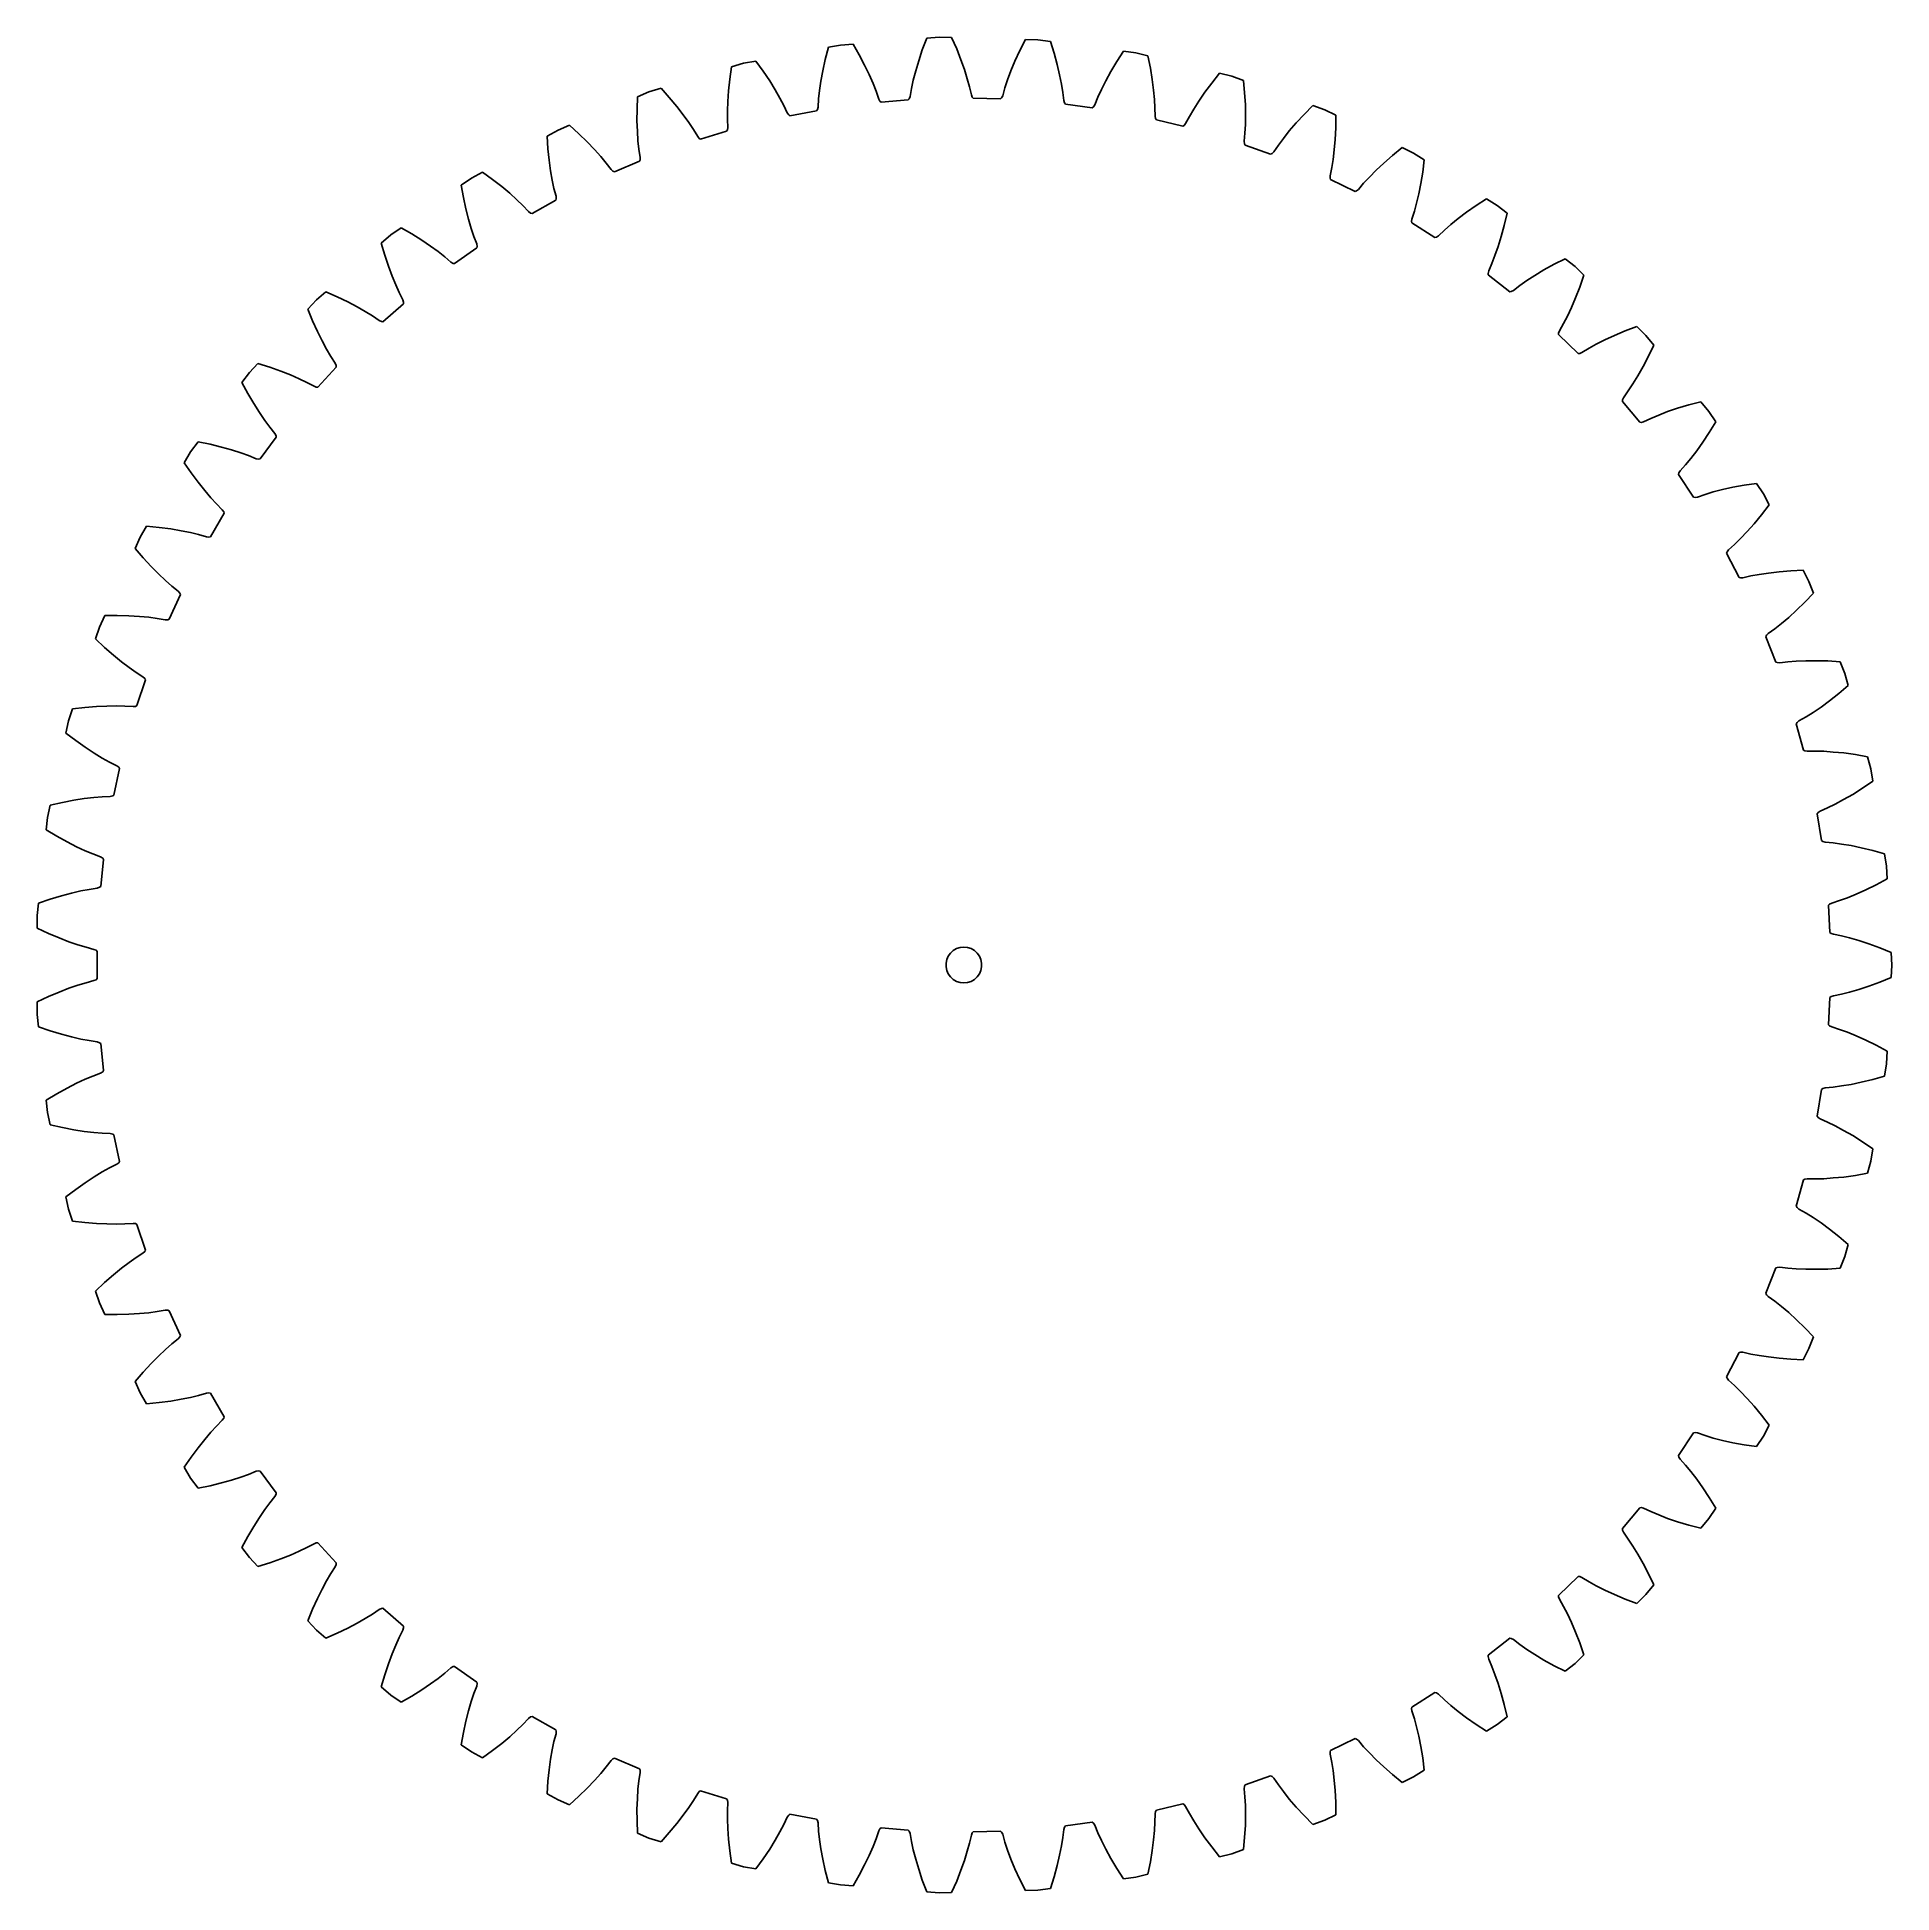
# Model space of a CAD drawing. Header units: metres. Extents: x -78 to 78, y -78 to 78.
import ezdxf

# ---------------------------------------------------------------- set-up
doc = ezdxf.new("R2010")
doc.units = ezdxf.units.M

msp = doc.modelspace()

# ---------------------------------------------------------------- linework, layer by layer
for p, q in [((-2.07, 77.64), (-3.11, 77.56)), ((-1.02, 77.61), (-2.07, 77.64)), ((-11.34, 76.79), (-11.6, 75.78)), ((-10.31, 76.98), (-11.34, 76.79)), ((-9.26, 77.06), (-10.31, 76.98)), ((-8.75, 76.16), (-9.26, 77.06)), ((-8.3, 75.3), (-8.75, 76.16)), ((-3.48, 76.58), (-3.78, 75.66)), ((-3.11, 77.56), (-3.48, 76.58)), ((-0.6, 76.66), (-1.02, 77.61)), ((-0.25, 75.75), (-0.6, 76.66)), ((4.68, 76.52), (4.28, 75.63)), ((5.15, 77.45), (4.68, 76.52)), ((6.2, 77.42), (5.15, 77.45)), ((7.24, 77.28), (6.2, 77.42)), ((7.55, 76.29), (7.24, 77.28)), ((7.81, 75.35), (7.55, 76.29)), ((13.35, 76.46), (12.79, 75.59)), ((14.39, 76.32), (13.35, 76.46)), ((15.41, 76.07), (14.39, 76.32)), ((-19.44, 75.15), (-19.59, 74.12)), ((-18.43, 75.45), (-19.44, 75.15)), ((-17.4, 75.64), (-18.43, 75.45)), ((-16.79, 74.8), (-17.4, 75.64)), ((-16.25, 73.99), (-16.79, 74.8)), ((-11.81, 74.83), (-11.96, 73.95)), ((-11.6, 75.78), (-11.81, 74.83)), ((-7.92, 74.5), (-8.3, 75.3)), ((-4.03, 74.81), (-4.23, 74.04)), ((-3.78, 75.66), (-4.03, 74.81)), ((0.05, 74.92), (-0.25, 75.75)), ((0.28, 74.16), (0.05, 74.92)), ((3.94, 74.81), (3.66, 74.07)), ((4.28, 75.63), (3.94, 74.81)), ((8.01, 74.49), (7.81, 75.35)), ((12.29, 74.75), (11.87, 73.97)), ((12.79, 75.59), (12.29, 74.75)), ((15.61, 75.05), (15.41, 76.07)), ((15.77, 74.09), (15.61, 75.05)), ((21.4, 74.61), (20.75, 73.8)), ((22.42, 74.36), (21.4, 74.61)), ((-26.35, 73.06), (-27.32, 72.65)), ((-25.34, 73.37), (-26.35, 73.06)), ((-24.65, 72.59), (-25.34, 73.37)), ((-19.69, 73.15), (-19.76, 72.26)), ((-19.59, 74.12), (-19.69, 73.15)), ((-15.79, 73.23), (-16.25, 73.99)), ((-15.4, 72.54), (-15.79, 73.23)), ((-12.08, 73.17), (-12.15, 72.47)), ((-11.96, 73.95), (-12.08, 73.17)), ((-7.6, 73.77), (-7.92, 74.5)), ((-7.34, 73.11), (-7.6, 73.77)), ((-7.12, 72.46), (-7.34, 73.11)), ((-4.38, 73.35), (-4.5, 72.67)), ((-4.23, 74.04), (-4.38, 73.35)), ((0.47, 73.48), (0.28, 74.16)), ((0.63, 72.81), (0.47, 73.48)), ((3.44, 73.4), (3.25, 72.74)), ((3.66, 74.07), (3.44, 73.4)), ((8.16, 73.71), (8.01, 74.49)), ((8.28, 73.01), (8.16, 73.71)), ((8.36, 72.33), (8.28, 73.01)), ((11.52, 73.26), (11.22, 72.62)), ((11.87, 73.97), (11.52, 73.26)), ((15.88, 73.21), (15.77, 74.09)), ((15.95, 72.42), (15.88, 73.21)), ((20.17, 73.02), (19.67, 72.29)), ((20.75, 73.8), (20.17, 73.02)), ((23.41, 74), (22.42, 74.36)), ((23.5, 72.97), (23.41, 74)), ((-27.35, 71.61), (-27.36, 70.64)), ((-27.32, 72.65), (-27.35, 71.61)), ((-24.03, 71.84), (-24.65, 72.59)), ((-23.49, 71.14), (-24.03, 71.84)), ((-19.78, 71.47), (-19.79, 70.76)), ((-19.76, 72.26), (-19.78, 71.47)), ((-15.07, 71.92), (-15.4, 72.54)), ((-14.78, 71.3), (-15.07, 71.92)), ((-12.32, 71.48), (-14.56, 71.06)), ((-12.25, 71.58), (-12.32, 71.48)), ((-12.2, 71.78), (-12.25, 71.58)), ((-12.15, 72.47), (-12.2, 71.78)), ((-7.02, 72.28), (-7.12, 72.46)), ((-6.92, 72.2), (-7.02, 72.28)), ((-4.65, 72.38), (-6.92, 72.2)), ((-4.57, 72.48), (-4.65, 72.38)), ((-4.5, 72.67), (-4.57, 72.48)), ((0.7, 72.62), (0.63, 72.81)), ((0.79, 72.53), (0.7, 72.62)), ((3.07, 72.47), (0.79, 72.53)), ((3.16, 72.56), (3.07, 72.47)), ((3.25, 72.74), (3.16, 72.56)), ((8.42, 72.13), (8.36, 72.33)), ((8.5, 72.03), (8.42, 72.13)), ((10.75, 71.73), (8.5, 72.03)), ((10.86, 71.81), (10.75, 71.73)), ((10.96, 71.98), (10.86, 71.81)), ((11.22, 72.62), (10.96, 71.98)), ((15.99, 71.72), (15.95, 72.42)), ((16, 71.03), (15.99, 71.72)), ((19.24, 71.62), (18.88, 71.01)), ((19.67, 72.29), (19.24, 71.62)), ((23.56, 71.99), (23.5, 72.97)), ((23.57, 71.11), (23.56, 71.99)), ((29.21, 71.91), (28.48, 71.17)), ((30.2, 71.56), (29.21, 71.91)), ((31.14, 71.1), (30.2, 71.56)), ((-33, 70.26), (-33.96, 69.85)), ((-32.22, 69.56), (-33, 70.26)), ((-27.36, 70.64), (-27.32, 69.76)), ((-23.02, 70.49), (-23.49, 71.14)), ((-22.63, 69.91), (-23.02, 70.49)), ((-22.27, 69.32), (-22.63, 69.91)), ((-19.79, 69.88), (-19.85, 69.77)), ((-19.79, 70.76), (-19.76, 70.08)), ((-19.76, 70.08), (-19.79, 69.88)), ((-14.66, 71.13), (-14.78, 71.3)), ((-14.56, 71.06), (-14.66, 71.13)), ((16.04, 70.83), (16, 71.03)), ((16.11, 70.72), (16.04, 70.83)), ((18.32, 70.18), (16.11, 70.72)), ((18.43, 70.25), (18.32, 70.18)), ((18.55, 70.41), (18.43, 70.25)), ((18.88, 71.01), (18.55, 70.41)), ((23.52, 69.61), (23.56, 70.32)), ((23.56, 70.32), (23.57, 71.11)), ((27.82, 70.46), (27.24, 69.79)), ((28.48, 71.17), (27.82, 70.46)), ((31.08, 69.08), (31.13, 70.06)), ((31.13, 70.06), (31.14, 71.1)), ((-33.96, 69.85), (-34.88, 69.34)), ((-34.88, 69.34), (-34.81, 68.3)), ((-31.53, 68.88), (-32.22, 69.56)), ((-30.91, 68.24), (-31.53, 68.88)), ((-27.32, 69.76), (-27.27, 68.96)), ((-27.27, 68.96), (-27.2, 68.26)), ((-22.14, 69.17), (-22.27, 69.32)), ((-22.03, 69.11), (-22.14, 69.17)), ((-19.85, 69.77), (-22.03, 69.11)), ((23.46, 68.93), (23.52, 69.61)), ((23.48, 68.72), (23.46, 68.93)), ((23.53, 68.61), (23.48, 68.72)), ((25.67, 67.84), (23.53, 68.61)), ((26.32, 68.6), (25.93, 68.04)), ((26.74, 69.17), (26.32, 68.6)), ((27.24, 69.79), (26.74, 69.17)), ((31, 68.2), (31.08, 69.08)), ((36.69, 68.4), (35.88, 67.74)), ((37.63, 67.94), (36.69, 68.4)), ((-34.81, 68.3), (-34.71, 67.33)), ((-34.71, 67.33), (-34.58, 66.46)), ((-30.38, 67.65), (-30.91, 68.24)), ((-29.93, 67.1), (-30.38, 67.65)), ((-29.51, 66.56), (-29.93, 67.1)), ((-27.15, 67.26), (-29.25, 66.38)), ((-27.2, 68.26), (-27.1, 67.58)), ((-27.1, 67.38), (-27.15, 67.26)), ((-27.1, 67.58), (-27.1, 67.38)), ((25.79, 67.89), (25.67, 67.84)), ((25.93, 68.04), (25.79, 67.89)), ((30.79, 66.72), (30.9, 67.41)), ((30.9, 67.41), (31, 68.2)), ((35.15, 67.1), (34.5, 66.5)), ((35.88, 67.74), (35.15, 67.1)), ((38.52, 67.38), (37.63, 67.94)), ((38.4, 66.35), (38.52, 67.38)), ((-41.2, 65.84), (-42.06, 65.24)), ((-42.06, 65.24), (-41.87, 64.21)), ((-40.28, 66.35), (-41.2, 65.84)), ((-39.44, 65.74), (-40.28, 66.35)), ((-38.67, 65.14), (-39.44, 65.74)), ((-34.58, 66.46), (-34.45, 65.67)), ((-34.45, 65.67), (-34.3, 64.98)), ((-29.37, 66.42), (-29.51, 66.56)), ((-29.25, 66.38), (-29.37, 66.42)), ((30.65, 65.84), (30.66, 66.04)), ((30.69, 65.72), (30.65, 65.84)), ((30.66, 66.04), (30.79, 66.72)), ((32.74, 64.72), (30.69, 65.72)), ((33.46, 65.42), (33.02, 64.9)), ((33.94, 65.93), (33.46, 65.42)), ((34.5, 66.5), (33.94, 65.93)), ((38.07, 64.52), (38.24, 65.39)), ((38.24, 65.39), (38.4, 66.35)), ((-41.87, 64.21), (-41.67, 63.26)), ((-37.99, 64.57), (-38.67, 65.14)), ((-37.4, 64.03), (-37.99, 64.57)), ((-36.9, 63.54), (-37.4, 64.03)), ((-34.15, 63.99), (-36.14, 62.89)), ((-34.3, 64.98), (-34.13, 64.32)), ((-34.11, 64.12), (-34.15, 63.99)), ((-34.13, 64.32), (-34.11, 64.12)), ((32.86, 64.77), (32.74, 64.72)), ((33.02, 64.9), (32.86, 64.77)), ((37.71, 63.07), (37.89, 63.75)), ((37.89, 63.75), (38.07, 64.52)), ((43.75, 64.11), (42.88, 63.55)), ((44.64, 63.56), (43.75, 64.11)), ((-41.67, 63.26), (-41.45, 62.4)), ((-41.45, 62.4), (-41.23, 61.64)), ((-36.42, 63.05), (-36.9, 63.54)), ((-36.26, 62.92), (-36.42, 63.05)), ((-36.14, 62.89), (-36.26, 62.92)), ((37.47, 62.21), (37.5, 62.41)), ((37.5, 62.09), (37.47, 62.21)), ((37.5, 62.41), (37.71, 63.07)), ((41.37, 62.45), (40.76, 61.95)), ((42.08, 62.99), (41.37, 62.45)), ((42.88, 63.55), (42.08, 62.99)), ((45.47, 62.91), (44.64, 63.56)), ((45.23, 61.89), (45.47, 62.91)), ((-47.96, 61.09), (-48.75, 60.4)), ((-47.1, 61.69), (-47.96, 61.09)), ((-46.2, 61.17), (-47.1, 61.69)), ((-45.37, 60.66), (-46.2, 61.17)), ((-44.64, 60.16), (-45.37, 60.66)), ((-41.23, 61.64), (-41.01, 60.97)), ((-41.01, 60.97), (-40.77, 60.33)), ((39.43, 60.88), (37.5, 62.09)), ((39.56, 60.91), (39.43, 60.88)), ((39.73, 61.02), (39.56, 60.91)), ((40.23, 61.49), (39.73, 61.02)), ((40.76, 61.95), (40.23, 61.49)), ((44.71, 60.11), (44.98, 60.95)), ((44.98, 60.95), (45.23, 61.89)), ((-48.75, 60.4), (-48.46, 59.4)), ((-48.46, 59.4), (-48.16, 58.47)), ((-44, 59.7), (-44.64, 60.16)), ((-43.44, 59.26), (-44, 59.7)), ((-42.92, 58.82), (-43.44, 59.26)), ((-40.75, 60), (-42.62, 58.69)), ((-40.77, 60.33), (-40.73, 60.13)), ((-40.73, 60.13), (-40.75, 60)), ((44.2, 58.7), (44.45, 59.36)), ((44.45, 59.36), (44.71, 60.11)), ((50.32, 59.1), (49.39, 58.63)), ((51.15, 58.45), (50.32, 59.1)), ((-48.16, 58.47), (-47.85, 57.64)), ((-47.85, 57.64), (-47.55, 56.91)), ((-42.74, 58.71), (-42.92, 58.82)), ((-42.62, 58.69), (-42.74, 58.71)), ((43.87, 57.87), (43.93, 58.07)), ((43.89, 57.75), (43.87, 57.87)), ((45.68, 56.34), (43.89, 57.75)), ((43.93, 58.07), (44.2, 58.7)), ((47.78, 57.7), (47.11, 57.27)), ((48.54, 58.16), (47.78, 57.7)), ((49.39, 58.63), (48.54, 58.16)), ((51.9, 57.72), (51.15, 58.45)), ((51.55, 56.73), (51.9, 57.72)), ((-53.39, 56.34), (-54.18, 55.65)), ((-52.44, 55.92), (-53.39, 56.34)), ((-51.56, 55.49), (-52.44, 55.92)), ((-47.55, 56.91), (-47.26, 56.27)), ((-47.26, 56.27), (-46.95, 55.65)), ((45.81, 56.36), (45.68, 56.34)), ((45.99, 56.45), (45.81, 56.36)), ((46.53, 56.87), (45.99, 56.45)), ((47.11, 57.27), (46.53, 56.87)), ((51.2, 55.83), (51.55, 56.73)), ((-54.18, 55.65), (-54.9, 54.87)), ((-54.9, 54.87), (-54.5, 53.91)), ((-50.78, 55.08), (-51.56, 55.49)), ((-50.09, 54.68), (-50.78, 55.08)), ((-49.49, 54.31), (-50.09, 54.68)), ((-46.9, 55.33), (-48.62, 53.83)), ((-46.95, 55.65), (-46.89, 55.46)), ((-46.89, 55.46), (-46.9, 55.33)), ((50.51, 54.3), (50.85, 55.01)), ((50.85, 55.01), (51.2, 55.83)), ((-54.5, 53.91), (-54.1, 53.02)), ((-54.1, 53.02), (-53.71, 52.23)), ((-48.93, 53.92), (-49.49, 54.31)), ((-48.74, 53.84), (-48.93, 53.92)), ((-48.62, 53.83), (-48.74, 53.84)), ((49.78, 52.88), (49.85, 53.07)), ((49.78, 52.76), (49.78, 52.88)), ((49.85, 53.07), (50.19, 53.67)), ((50.19, 53.67), (50.51, 54.3)), ((55.34, 53.05), (54.44, 52.67)), ((56.32, 53.42), (55.34, 53.05)), ((57.07, 52.68), (56.32, 53.42)), ((-53.71, 52.23), (-53.33, 51.53)), ((-53.33, 51.53), (-52.97, 50.92)), ((51.41, 51.17), (49.78, 52.76)), ((51.73, 51.24), (51.54, 51.17)), ((52.32, 51.6), (51.73, 51.24)), ((52.93, 51.94), (52.32, 51.6)), ((53.64, 52.3), (52.93, 51.94)), ((54.44, 52.67), (53.64, 52.3)), ((57.74, 51.87), (57.07, 52.68)), ((57.29, 50.93), (57.74, 51.87)), ((-59.08, 50.34), (-59.79, 49.57)), ((-58.09, 50.03), (-59.08, 50.34)), ((-57.17, 49.7), (-58.09, 50.03)), ((-56.35, 49.37), (-57.17, 49.7)), ((-52.52, 50.03), (-54.06, 48.36)), ((-52.97, 50.92), (-52.6, 50.35)), ((-52.6, 50.35), (-52.52, 50.16)), ((-52.52, 50.16), (-52.52, 50.03)), ((51.54, 51.17), (51.41, 51.17)), ((56.41, 49.3), (56.84, 50.07)), ((56.84, 50.07), (57.29, 50.93)), ((-59.79, 49.57), (-60.42, 48.73)), ((-60.42, 48.73), (-59.92, 47.81)), ((-55.62, 49.05), (-56.35, 49.37)), ((-54.99, 48.74), (-55.62, 49.05)), ((-54.38, 48.42), (-54.99, 48.74)), ((-54.19, 48.35), (-54.38, 48.42)), ((-54.06, 48.36), (-54.19, 48.35)), ((55.61, 48.03), (56, 48.62)), ((56, 48.62), (56.41, 49.3)), ((-59.92, 47.81), (-59.43, 46.97)), ((-59.43, 46.97), (-58.95, 46.23)), ((55.11, 47.16), (55.12, 47.29)), ((56.56, 45.41), (55.11, 47.16)), ((55.12, 47.29), (55.21, 47.47)), ((55.21, 47.47), (55.61, 48.03)), ((60.67, 46.86), (59.73, 46.58)), ((61.67, 47.13), (60.67, 46.86)), ((62.34, 46.32), (61.67, 47.13)), ((-58.95, 46.23), (-58.5, 45.57)), ((-58.5, 45.57), (-58.08, 45)), ((56.69, 45.4), (56.56, 45.41)), ((56.88, 45.46), (56.69, 45.4)), ((57.5, 45.74), (56.88, 45.46)), ((58.15, 46.02), (57.5, 45.74)), ((58.9, 46.3), (58.15, 46.02)), ((59.73, 46.58), (58.9, 46.3)), ((62.93, 45.44), (62.34, 46.32)), ((62.38, 44.56), (62.93, 45.44)), ((-64.09, 43.78), (-64.72, 42.93)), ((-63.08, 43.57), (-64.09, 43.78)), ((-62.13, 43.34), (-63.08, 43.57)), ((-57.54, 44.17), (-58.9, 42.34)), ((-58.08, 45), (-57.66, 44.47)), ((-57.66, 44.47), (-57.56, 44.29)), ((-57.56, 44.29), (-57.54, 44.17)), ((61.33, 43.02), (61.84, 43.74)), ((61.84, 43.74), (62.38, 44.56)), ((-64.72, 42.93), (-65.25, 42.03)), ((-65.25, 42.03), (-64.67, 41.17)), ((-61.28, 43.1), (-62.13, 43.34)), ((-60.52, 42.86), (-61.28, 43.1)), ((-59.86, 42.62), (-60.52, 42.86)), ((-59.22, 42.36), (-59.86, 42.62)), ((-59.02, 42.32), (-59.22, 42.36)), ((-58.9, 42.34), (-59.02, 42.32)), ((60.4, 41.85), (60.85, 42.39)), ((60.85, 42.39), (61.33, 43.02)), ((-64.67, 41.17), (-64.09, 40.39)), ((-64.09, 40.39), (-63.53, 39.7)), ((59.81, 41.04), (59.83, 41.17)), ((61.07, 39.14), (59.81, 41.04)), ((59.83, 41.17), (59.94, 41.34)), ((59.94, 41.34), (60.4, 41.85)), ((-63.53, 39.7), (-63.02, 39.09)), ((-63.02, 39.09), (-62.54, 38.58)), ((61.19, 39.12), (61.07, 39.14)), ((61.39, 39.15), (61.19, 39.12)), ((62.04, 39.37), (61.39, 39.15)), ((62.72, 39.58), (62.04, 39.37)), ((63.48, 39.78), (62.72, 39.58)), ((64.35, 39.97), (63.48, 39.78)), ((65.3, 40.15), (64.35, 39.97)), ((66.33, 40.3), (65.3, 40.15)), ((66.91, 39.43), (66.33, 40.3)), ((67.4, 38.5), (66.91, 39.43)), ((-61.91, 37.8), (-63.06, 35.84)), ((-62.54, 38.58), (-62.06, 38.09)), ((-62.06, 38.09), (-61.94, 37.92)), ((-61.94, 37.92), (-61.91, 37.8)), ((66.14, 36.92), (66.76, 37.67)), ((66.76, 37.67), (67.4, 38.5)), ((-68.92, 35.81), (-69.35, 34.86)), ((-68.39, 36.72), (-68.92, 35.81)), ((-67.35, 36.62), (-68.39, 36.72)), ((-66.38, 36.49), (-67.35, 36.62)), ((-65.51, 36.34), (-66.38, 36.49)), ((-64.73, 36.18), (-65.51, 36.34)), ((-64.05, 36.01), (-64.73, 36.18)), ((-63.39, 35.83), (-64.05, 36.01)), ((-63.18, 35.8), (-63.39, 35.83)), ((-63.06, 35.84), (-63.18, 35.8)), ((65.01, 35.68), (65.56, 36.26)), ((65.56, 36.26), (66.14, 36.92)), ((-69.35, 34.86), (-68.68, 34.07)), ((63.83, 34.45), (63.87, 34.57)), ((64.88, 32.43), (63.83, 34.45)), ((63.87, 34.57), (64, 34.73)), ((64, 34.73), (64.5, 35.19)), ((64.5, 35.19), (65.01, 35.68)), ((-68.68, 34.07), (-68.02, 33.35)), ((-68.02, 33.35), (-67.39, 32.72)), ((-67.39, 32.72), (-66.81, 32.17)), ((66.57, 32.68), (65.87, 32.55)), ((67.35, 32.8), (66.57, 32.68)), ((68.23, 32.9), (67.35, 32.8)), ((69.2, 32.98), (68.23, 32.9)), ((70.24, 33.03), (69.2, 32.98)), ((70.73, 32.09), (70.24, 33.03)), ((-66.81, 32.17), (-66.28, 31.71)), ((-66.28, 31.71), (-65.75, 31.28)), ((-65.75, 31.28), (-65.62, 31.12)), ((-65.62, 31.12), (-65.57, 31)), ((65, 32.39), (64.88, 32.43)), ((65.2, 32.4), (65, 32.39)), ((65.87, 32.55), (65.2, 32.4)), ((70.39, 30.36), (71.11, 31.11)), ((71.11, 31.11), (70.73, 32.09)), ((-65.57, 31), (-66.51, 28.93)), ((69.04, 29.09), (69.69, 29.68)), ((69.69, 29.68), (70.39, 30.36)), ((-72.33, 28.28), (-72.66, 27.29)), ((-71.9, 29.24), (-72.33, 28.28)), ((-70.86, 29.25), (-71.9, 29.24)), ((-69.89, 29.23), (-70.86, 29.25)), ((-69, 29.17), (-69.89, 29.23)), ((-68.21, 29.1), (-69, 29.17)), ((-67.51, 29), (-68.21, 29.1)), ((-66.84, 28.89), (-67.51, 29)), ((-66.63, 28.89), (-66.84, 28.89)), ((-66.51, 28.93), (-66.63, 28.89)), ((67.32, 27.73), (67.88, 28.14)), ((67.88, 28.14), (68.43, 28.57)), ((68.43, 28.57), (69.04, 29.09)), ((-72.66, 27.29), (-71.91, 26.57)), ((-71.91, 26.57), (-71.17, 25.93)), ((67.13, 27.47), (67.18, 27.59)), ((67.96, 25.35), (67.13, 27.47)), ((67.18, 27.59), (67.32, 27.73)), ((-71.17, 25.93), (-70.49, 25.37)), ((-70.49, 25.37), (-69.86, 24.89)), ((-69.86, 24.89), (-69.28, 24.48)), ((68.08, 25.3), (67.96, 25.35)), ((68.28, 25.29), (68.08, 25.3)), ((68.96, 25.37), (68.28, 25.29)), ((69.66, 25.42), (68.96, 25.37)), ((70.46, 25.46), (69.66, 25.42)), ((71.34, 25.46), (70.46, 25.46)), ((72.32, 25.44), (71.34, 25.46)), ((73.35, 25.37), (72.32, 25.44)), ((73.74, 24.39), (73.35, 25.37)), ((-69.28, 24.48), (-68.71, 24.11)), ((-68.5, 23.86), (-69.21, 21.7)), ((-68.71, 24.11), (-68.55, 23.97)), ((-68.55, 23.97), (-68.5, 23.86)), ((73.22, 22.71), (74.01, 23.38)), ((74.01, 23.38), (73.74, 24.39)), ((71.74, 21.58), (72.45, 22.11)), ((72.45, 22.11), (73.22, 22.71)), ((-74.93, 20.43), (-75.15, 19.41)), ((-74.6, 21.43), (-74.93, 20.43)), ((-73.57, 21.55), (-74.6, 21.43)), ((-72.6, 21.63), (-73.57, 21.55)), ((-71.71, 21.67), (-72.6, 21.63)), ((-70.92, 21.68), (-71.71, 21.67)), ((-70.21, 21.66), (-70.92, 21.68)), ((-69.53, 21.62), (-70.21, 21.66)), ((-69.33, 21.64), (-69.53, 21.62)), ((-69.21, 21.7), (-69.33, 21.64)), ((69.67, 20.18), (69.73, 20.29)), ((69.73, 20.29), (69.89, 20.42)), ((69.89, 20.42), (70.48, 20.76)), ((70.48, 20.76), (71.08, 21.14)), ((71.08, 21.14), (71.74, 21.58)), ((-75.15, 19.41), (-74.32, 18.78)), ((-74.32, 18.78), (-73.53, 18.22)), ((70.27, 17.98), (69.67, 20.18)), ((-73.53, 18.22), (-72.79, 17.73)), ((-72.79, 17.73), (-72.11, 17.32)), ((-72.11, 17.32), (-71.49, 16.98)), ((70.38, 17.92), (70.27, 17.98)), ((70.58, 17.89), (70.38, 17.92)), ((71.27, 17.89), (70.58, 17.89)), ((71.97, 17.88), (71.27, 17.89)), ((72.76, 17.82), (71.97, 17.88)), ((73.64, 17.74), (72.76, 17.82)), ((74.61, 17.61), (73.64, 17.74)), ((75.64, 17.43), (74.61, 17.61)), ((75.91, 16.42), (75.64, 17.43)), ((-71.49, 16.98), (-70.88, 16.67)), ((-70.65, 16.44), (-71.13, 14.22)), ((-70.88, 16.67), (-70.71, 16.55)), ((-70.71, 16.55), (-70.65, 16.44)), ((76.08, 15.38), (75.91, 16.42)), ((-72.82, 14.02), (-73.61, 13.93)), ((-72.12, 14.08), (-72.82, 14.02)), ((-71.43, 14.11), (-72.12, 14.08)), ((-71.23, 14.15), (-71.43, 14.11)), ((-71.13, 14.22), (-71.23, 14.15)), ((73.63, 13.84), (74.39, 14.28)), ((74.39, 14.28), (75.22, 14.8)), ((75.22, 14.8), (76.08, 15.38)), ((-76.46, 13.38), (-76.68, 12.35)), ((-75.44, 13.61), (-76.46, 13.38)), ((-74.48, 13.79), (-75.44, 13.61)), ((-73.61, 13.93), (-74.48, 13.79)), ((71.42, 12.66), (71.49, 12.76)), ((71.78, 10.41), (71.42, 12.66)), ((71.49, 12.76), (71.67, 12.87)), ((71.67, 12.87), (72.29, 13.15)), ((72.29, 13.15), (72.93, 13.46)), ((72.93, 13.46), (73.63, 13.84)), ((-76.68, 12.35), (-76.79, 11.31)), ((-76.79, 11.31), (-75.9, 10.77)), ((-75.9, 10.77), (-75.05, 10.3)), ((-75.05, 10.3), (-74.26, 9.9)), ((-74.26, 9.9), (-73.54, 9.56)), ((-73.54, 9.56), (-72.89, 9.29)), ((71.88, 10.34), (71.78, 10.41)), ((72.08, 10.29), (71.88, 10.34)), ((72.76, 10.22), (72.08, 10.29)), ((73.46, 10.12), (72.76, 10.22)), ((74.25, 9.99), (73.46, 10.12)), ((75.11, 9.81), (74.25, 9.99)), ((76.06, 9.58), (75.11, 9.81)), ((77.06, 9.29), (76.06, 9.58)), ((-72.89, 9.29), (-72.25, 9.04)), ((-72.25, 9.04), (-72.07, 8.94)), ((-71.99, 8.84), (-72.23, 6.58)), ((-72.07, 8.94), (-71.99, 8.84)), ((77.23, 8.26), (77.06, 9.29)), ((77.28, 7.21), (77.23, 8.26)), ((-73.21, 6.33), (-73.9, 6.2)), ((-72.53, 6.43), (-73.21, 6.33)), ((-72.33, 6.5), (-72.53, 6.43)), ((-72.23, 6.58), (-72.33, 6.5)), ((74.68, 5.93), (75.49, 6.29)), ((75.49, 6.29), (76.36, 6.72)), ((76.36, 6.72), (77.28, 7.21)), ((-77.45, 5.18), (-77.56, 4.13)), ((-76.46, 5.52), (-77.45, 5.18)), ((-75.53, 5.8), (-76.46, 5.52)), ((-74.67, 6.02), (-75.53, 5.8)), ((-73.9, 6.2), (-74.67, 6.02)), ((72.36, 5), (72.45, 5.09)), ((72.48, 2.72), (72.36, 5)), ((72.45, 5.09), (72.63, 5.18)), ((72.63, 5.18), (73.28, 5.39)), ((73.28, 5.39), (73.94, 5.63)), ((73.94, 5.63), (74.68, 5.93)), ((-77.56, 4.13), (-77.56, 3.08)), ((-77.56, 3.08), (-76.61, 2.64)), ((-76.61, 2.64), (-75.72, 2.26)), ((-75.72, 2.26), (-74.89, 1.95)), ((-74.89, 1.95), (-74.14, 1.69)), ((-74.14, 1.69), (-73.46, 1.49)), ((72.58, 2.64), (72.48, 2.72)), ((72.77, 2.57), (72.58, 2.64)), ((73.44, 2.43), (72.77, 2.57)), ((74.12, 2.26), (73.44, 2.43)), ((74.89, 2.04), (74.12, 2.26)), ((75.73, 1.77), (74.89, 2.04)), ((76.65, 1.44), (75.73, 1.77)), ((-73.46, 1.49), (-72.8, 1.31)), ((-72.8, 1.31), (-72.61, 1.23)), ((-72.61, 1.23), (-72.52, 1.14)), ((-72.52, 1.14), (-72.52, -1.14)), ((-1.49, 0.16), (-1.43, 0.46)), ((-1.49, -0.16), (-1.49, 0.16)), ((-1.43, 0.46), (-1.3, 0.75)), ((-1.3, 0.75), (-1.11, 1)), ((-1.11, 1), (-0.88, 1.21)), ((-0.88, 1.21), (-0.61, 1.37)), ((-0.61, 1.37), (-0.31, 1.47)), ((-0.31, 1.47), (0, 1.5)), ((0, 1.5), (0.31, 1.47)), ((0.31, 1.47), (0.61, 1.37)), ((0.61, 1.37), (0.88, 1.21)), ((0.88, 1.21), (1.11, 1)), ((1.11, 1), (1.3, 0.75)), ((1.3, 0.75), (1.43, 0.46)), ((1.43, 0.46), (1.49, 0.16)), ((1.49, 0.16), (1.49, -0.16)), ((77.61, 1.05), (76.65, 1.44)), ((77.67, 0), (77.61, 1.05)), ((77.61, -1.05), (77.67, 0)), ((-73.46, -1.49), (-74.14, -1.69)), ((-72.8, -1.31), (-73.46, -1.49)), ((-72.61, -1.23), (-72.8, -1.31)), ((-72.52, -1.14), (-72.61, -1.23)), ((-1.43, -0.46), (-1.49, -0.16)), ((-1.3, -0.75), (-1.43, -0.46)), ((-1.11, -1), (-1.3, -0.75)), ((-0.88, -1.21), (-1.11, -1)), ((-0.61, -1.37), (-0.88, -1.21)), ((-0.31, -1.47), (-0.61, -1.37)), ((0, -1.5), (-0.31, -1.47)), ((0.31, -1.47), (0, -1.5)), ((0.61, -1.37), (0.31, -1.47)), ((0.88, -1.21), (0.61, -1.37)), ((1.11, -1), (0.88, -1.21)), ((1.3, -0.75), (1.11, -1)), ((1.43, -0.46), (1.3, -0.75)), ((1.49, -0.16), (1.43, -0.46)), ((75.73, -1.77), (76.65, -1.44)), ((76.65, -1.44), (77.61, -1.05)), ((-76.61, -2.64), (-77.56, -3.08)), ((-77.56, -3.08), (-77.56, -4.13)), ((-75.72, -2.26), (-76.61, -2.64)), ((-74.89, -1.95), (-75.72, -2.26)), ((-74.14, -1.69), (-74.89, -1.95)), ((72.36, -5), (72.48, -2.72)), ((72.48, -2.72), (72.58, -2.64)), ((72.58, -2.64), (72.77, -2.57)), ((72.77, -2.57), (73.44, -2.43)), ((73.44, -2.43), (74.12, -2.26)), ((74.12, -2.26), (74.89, -2.04)), ((74.89, -2.04), (75.73, -1.77)), ((-77.56, -4.13), (-77.45, -5.18)), ((-77.45, -5.18), (-76.46, -5.52)), ((-76.46, -5.52), (-75.53, -5.8)), ((-75.53, -5.8), (-74.67, -6.02)), ((-74.67, -6.02), (-73.9, -6.2)), ((-73.9, -6.2), (-73.21, -6.33)), ((72.45, -5.09), (72.36, -5)), ((72.63, -5.18), (72.45, -5.09)), ((73.28, -5.39), (72.63, -5.18)), ((73.94, -5.63), (73.28, -5.39)), ((74.68, -5.93), (73.94, -5.63)), ((75.49, -6.29), (74.68, -5.93)), ((-73.21, -6.33), (-72.53, -6.43)), ((-72.53, -6.43), (-72.33, -6.5)), ((-72.33, -6.5), (-72.23, -6.58)), ((-72.23, -6.58), (-71.99, -8.84)), ((76.36, -6.72), (75.49, -6.29)), ((77.28, -7.21), (76.36, -6.72)), ((77.23, -8.26), (77.28, -7.21)), ((-72.89, -9.29), (-73.54, -9.56)), ((-72.25, -9.04), (-72.89, -9.29)), ((-72.07, -8.94), (-72.25, -9.04)), ((-71.99, -8.84), (-72.07, -8.94)), ((76.06, -9.58), (77.06, -9.29)), ((77.06, -9.29), (77.23, -8.26)), ((-75.9, -10.77), (-76.79, -11.31)), ((-75.05, -10.3), (-75.9, -10.77)), ((-74.26, -9.9), (-75.05, -10.3)), ((-73.54, -9.56), (-74.26, -9.9)), ((71.42, -12.66), (71.78, -10.41)), ((71.78, -10.41), (71.88, -10.34)), ((71.88, -10.34), (72.08, -10.29)), ((72.08, -10.29), (72.76, -10.22)), ((72.76, -10.22), (73.46, -10.12)), ((73.46, -10.12), (74.25, -9.99)), ((74.25, -9.99), (75.11, -9.81)), ((75.11, -9.81), (76.06, -9.58)), ((-76.79, -11.31), (-76.68, -12.35)), ((-76.68, -12.35), (-76.46, -13.38)), ((-76.46, -13.38), (-75.44, -13.61)), ((-75.44, -13.61), (-74.48, -13.79)), ((-74.48, -13.79), (-73.61, -13.93)), ((-73.61, -13.93), (-72.82, -14.02)), ((71.49, -12.76), (71.42, -12.66)), ((71.67, -12.87), (71.49, -12.76)), ((72.29, -13.15), (71.67, -12.87)), ((72.93, -13.46), (72.29, -13.15)), ((73.63, -13.84), (72.93, -13.46)), ((74.39, -14.28), (73.63, -13.84)), ((-72.82, -14.02), (-72.12, -14.08)), ((-72.12, -14.08), (-71.43, -14.11)), ((-71.43, -14.11), (-71.23, -14.15)), ((-71.23, -14.15), (-71.13, -14.22)), ((-71.13, -14.22), (-70.65, -16.44)), ((75.22, -14.8), (74.39, -14.28)), ((76.08, -15.38), (75.22, -14.8)), ((75.91, -16.42), (76.08, -15.38)), ((-71.49, -16.98), (-72.11, -17.32)), ((-70.88, -16.67), (-71.49, -16.98)), ((-70.71, -16.55), (-70.88, -16.67)), ((-70.65, -16.44), (-70.71, -16.55)), ((75.64, -17.43), (75.91, -16.42)), ((-73.53, -18.22), (-74.32, -18.78)), ((-72.79, -17.73), (-73.53, -18.22)), ((-72.11, -17.32), (-72.79, -17.73)), ((69.67, -20.18), (70.27, -17.98)), ((70.27, -17.98), (70.38, -17.92)), ((70.38, -17.92), (70.58, -17.89)), ((70.58, -17.89), (71.27, -17.89)), ((71.27, -17.89), (71.97, -17.88)), ((71.97, -17.88), (72.76, -17.82)), ((72.76, -17.82), (73.64, -17.74)), ((73.64, -17.74), (74.61, -17.61)), ((74.61, -17.61), (75.64, -17.43)), ((-74.32, -18.78), (-75.15, -19.41)), ((-75.15, -19.41), (-74.93, -20.43)), ((69.73, -20.29), (69.67, -20.18)), ((-74.93, -20.43), (-74.6, -21.43)), ((-74.6, -21.43), (-73.57, -21.55)), ((-73.57, -21.55), (-72.6, -21.63)), ((-72.6, -21.63), (-71.71, -21.67)), ((-71.71, -21.67), (-70.92, -21.68)), ((-70.92, -21.68), (-70.21, -21.66)), ((-70.21, -21.66), (-69.53, -21.62)), ((-69.53, -21.62), (-69.33, -21.64)), ((-69.33, -21.64), (-69.21, -21.7)), ((-69.21, -21.7), (-68.5, -23.86)), ((69.89, -20.42), (69.73, -20.29)), ((70.48, -20.76), (69.89, -20.42)), ((71.08, -21.14), (70.48, -20.76)), ((71.74, -21.58), (71.08, -21.14)), ((72.45, -22.11), (71.74, -21.58)), ((73.22, -22.71), (72.45, -22.11)), ((74.01, -23.38), (73.22, -22.71)), ((-69.28, -24.48), (-69.86, -24.89)), ((-68.71, -24.11), (-69.28, -24.48)), ((-68.55, -23.97), (-68.71, -24.11)), ((-68.5, -23.86), (-68.55, -23.97)), ((73.35, -25.37), (73.74, -24.39)), ((73.74, -24.39), (74.01, -23.38)), ((-71.17, -25.93), (-71.91, -26.57)), ((-70.49, -25.37), (-71.17, -25.93)), ((-69.86, -24.89), (-70.49, -25.37)), ((67.13, -27.47), (67.96, -25.35)), ((67.96, -25.35), (68.08, -25.3)), ((68.08, -25.3), (68.28, -25.29)), ((68.28, -25.29), (68.96, -25.37)), ((68.96, -25.37), (69.66, -25.42)), ((69.66, -25.42), (70.46, -25.46)), ((70.46, -25.46), (71.34, -25.46)), ((71.34, -25.46), (72.32, -25.44)), ((72.32, -25.44), (73.35, -25.37)), ((-71.91, -26.57), (-72.66, -27.29)), ((-72.66, -27.29), (-72.33, -28.28)), ((67.18, -27.59), (67.13, -27.47)), ((67.32, -27.73), (67.18, -27.59)), ((67.88, -28.14), (67.32, -27.73)), ((-72.33, -28.28), (-71.9, -29.24)), ((-71.9, -29.24), (-70.86, -29.25)), ((-70.86, -29.25), (-69.89, -29.23)), ((-69.89, -29.23), (-69, -29.17)), ((-69, -29.17), (-68.21, -29.1)), ((-68.21, -29.1), (-67.51, -29)), ((-67.51, -29), (-66.84, -28.89)), ((-66.84, -28.89), (-66.63, -28.89)), ((-66.63, -28.89), (-66.51, -28.93)), ((-66.51, -28.93), (-65.57, -31)), ((68.43, -28.57), (67.88, -28.14)), ((69.04, -29.09), (68.43, -28.57)), ((69.69, -29.68), (69.04, -29.09)), ((-65.57, -31), (-65.62, -31.12)), ((70.39, -30.36), (69.69, -29.68)), ((71.11, -31.11), (70.39, -30.36)), ((-66.81, -32.17), (-67.39, -32.72)), ((-66.28, -31.71), (-66.81, -32.17)), ((-65.75, -31.28), (-66.28, -31.71)), ((-65.62, -31.12), (-65.75, -31.28)), ((63.83, -34.45), (64.88, -32.43)), ((64.88, -32.43), (65, -32.39)), ((65, -32.39), (65.2, -32.4)), ((65.2, -32.4), (65.87, -32.55)), ((65.87, -32.55), (66.57, -32.68)), ((70.24, -33.03), (70.73, -32.09)), ((70.73, -32.09), (71.11, -31.11)), ((-68.68, -34.07), (-69.35, -34.86)), ((-68.02, -33.35), (-68.68, -34.07)), ((-67.39, -32.72), (-68.02, -33.35)), ((66.57, -32.68), (67.35, -32.8)), ((67.35, -32.8), (68.23, -32.9)), ((68.23, -32.9), (69.2, -32.98)), ((69.2, -32.98), (70.24, -33.03)), ((-69.35, -34.86), (-68.92, -35.81)), ((63.87, -34.57), (63.83, -34.45)), ((64, -34.73), (63.87, -34.57)), ((64.5, -35.19), (64, -34.73)), ((65.01, -35.68), (64.5, -35.19)), ((65.56, -36.26), (65.01, -35.68)), ((-68.92, -35.81), (-68.39, -36.72)), ((-68.39, -36.72), (-67.35, -36.62)), ((-67.35, -36.62), (-66.38, -36.49)), ((-66.38, -36.49), (-65.51, -36.34)), ((-65.51, -36.34), (-64.73, -36.18)), ((-64.73, -36.18), (-64.05, -36.01)), ((-64.05, -36.01), (-63.39, -35.83)), ((-63.39, -35.83), (-63.18, -35.8)), ((-63.18, -35.8), (-63.06, -35.84)), ((-63.06, -35.84), (-61.91, -37.8)), ((66.14, -36.92), (65.56, -36.26)), ((66.76, -37.67), (66.14, -36.92)), ((-62.54, -38.58), (-63.02, -39.09)), ((-62.06, -38.09), (-62.54, -38.58)), ((-61.94, -37.92), (-62.06, -38.09)), ((-61.91, -37.8), (-61.94, -37.92)), ((67.4, -38.5), (66.76, -37.67)), ((66.91, -39.43), (67.4, -38.5)), ((-63.53, -39.7), (-64.09, -40.39)), ((-63.02, -39.09), (-63.53, -39.7)), ((59.81, -41.04), (61.07, -39.14)), ((61.07, -39.14), (61.19, -39.12)), ((61.19, -39.12), (61.39, -39.15)), ((61.39, -39.15), (62.04, -39.37)), ((62.04, -39.37), (62.72, -39.58)), ((62.72, -39.58), (63.48, -39.78)), ((63.48, -39.78), (64.35, -39.97)), ((64.35, -39.97), (65.3, -40.15)), ((65.3, -40.15), (66.33, -40.3)), ((66.33, -40.3), (66.91, -39.43)), ((-64.67, -41.17), (-65.25, -42.03)), ((-64.09, -40.39), (-64.67, -41.17)), ((59.83, -41.17), (59.81, -41.04)), ((59.94, -41.34), (59.83, -41.17)), ((60.4, -41.85), (59.94, -41.34)), ((60.85, -42.39), (60.4, -41.85)), ((-65.25, -42.03), (-64.72, -42.93)), ((-64.72, -42.93), (-64.09, -43.78)), ((-63.08, -43.57), (-62.13, -43.34)), ((-62.13, -43.34), (-61.28, -43.1)), ((-61.28, -43.1), (-60.52, -42.86)), ((-60.52, -42.86), (-59.86, -42.62)), ((-59.86, -42.62), (-59.22, -42.36)), ((-59.22, -42.36), (-59.02, -42.32)), ((-59.02, -42.32), (-58.9, -42.34)), ((-58.9, -42.34), (-57.54, -44.17)), ((61.33, -43.02), (60.85, -42.39)), ((61.84, -43.74), (61.33, -43.02)), ((-64.09, -43.78), (-63.08, -43.57)), ((-58.08, -45), (-58.5, -45.57)), ((-57.66, -44.47), (-58.08, -45)), ((-57.56, -44.29), (-57.66, -44.47)), ((-57.54, -44.17), (-57.56, -44.29)), ((62.38, -44.56), (61.84, -43.74)), ((62.93, -45.44), (62.38, -44.56)), ((-58.95, -46.23), (-59.43, -46.97)), ((-58.5, -45.57), (-58.95, -46.23)), ((55.11, -47.16), (56.56, -45.41)), ((56.56, -45.41), (56.69, -45.4)), ((56.69, -45.4), (56.88, -45.46)), ((56.88, -45.46), (57.5, -45.74)), ((57.5, -45.74), (58.15, -46.02)), ((58.15, -46.02), (58.9, -46.3)), ((58.9, -46.3), (59.73, -46.58)), ((59.73, -46.58), (60.67, -46.86)), ((61.67, -47.13), (62.34, -46.32)), ((62.34, -46.32), (62.93, -45.44)), ((-59.92, -47.81), (-60.42, -48.73)), ((-59.43, -46.97), (-59.92, -47.81)), ((55.12, -47.29), (55.11, -47.16)), ((55.21, -47.47), (55.12, -47.29)), ((55.61, -48.03), (55.21, -47.47)), ((56, -48.62), (55.61, -48.03)), ((60.67, -46.86), (61.67, -47.13)), ((-60.42, -48.73), (-59.79, -49.57)), ((-59.79, -49.57), (-59.08, -50.34)), ((-57.17, -49.7), (-56.35, -49.37)), ((-56.35, -49.37), (-55.62, -49.05)), ((-55.62, -49.05), (-54.99, -48.74)), ((-54.99, -48.74), (-54.38, -48.42)), ((-54.38, -48.42), (-54.19, -48.35)), ((-54.19, -48.35), (-54.06, -48.36)), ((-54.06, -48.36), (-52.52, -50.03)), ((56.41, -49.3), (56, -48.62)), ((56.84, -50.07), (56.41, -49.3)), ((-59.08, -50.34), (-58.09, -50.03)), ((-58.09, -50.03), (-57.17, -49.7)), ((-52.97, -50.92), (-53.33, -51.53)), ((-52.6, -50.35), (-52.97, -50.92)), ((-52.52, -50.16), (-52.6, -50.35)), ((-52.52, -50.03), (-52.52, -50.16)), ((49.78, -52.76), (51.41, -51.17)), ((51.41, -51.17), (51.54, -51.17)), ((51.54, -51.17), (51.73, -51.24)), ((57.29, -50.93), (56.84, -50.07)), ((57.74, -51.87), (57.29, -50.93)), ((-53.71, -52.23), (-54.1, -53.02)), ((-53.33, -51.53), (-53.71, -52.23)), ((49.78, -52.88), (49.78, -52.76)), ((51.73, -51.24), (52.32, -51.6)), ((52.32, -51.6), (52.93, -51.94)), ((52.93, -51.94), (53.64, -52.3)), ((53.64, -52.3), (54.44, -52.67)), ((54.44, -52.67), (55.34, -53.05)), ((56.32, -53.42), (57.07, -52.68)), ((57.07, -52.68), (57.74, -51.87)), ((-54.5, -53.91), (-54.9, -54.87)), ((-54.1, -53.02), (-54.5, -53.91)), ((-50.09, -54.68), (-49.49, -54.31)), ((-49.49, -54.31), (-48.93, -53.92)), ((-48.93, -53.92), (-48.74, -53.84)), ((-48.74, -53.84), (-48.62, -53.83)), ((-48.62, -53.83), (-46.9, -55.33)), ((49.85, -53.07), (49.78, -52.88)), ((50.19, -53.67), (49.85, -53.07)), ((50.51, -54.3), (50.19, -53.67)), ((50.85, -55.01), (50.51, -54.3)), ((55.34, -53.05), (56.32, -53.42)), ((-54.9, -54.87), (-54.18, -55.65)), ((-54.18, -55.65), (-53.39, -56.34)), ((-52.44, -55.92), (-51.56, -55.49)), ((-51.56, -55.49), (-50.78, -55.08)), ((-50.78, -55.08), (-50.09, -54.68)), ((-46.95, -55.65), (-47.26, -56.27)), ((-46.89, -55.46), (-46.95, -55.65)), ((-46.9, -55.33), (-46.89, -55.46)), ((51.2, -55.83), (50.85, -55.01)), ((51.55, -56.73), (51.2, -55.83)), ((-53.39, -56.34), (-52.44, -55.92)), ((-47.55, -56.91), (-47.85, -57.64)), ((-47.26, -56.27), (-47.55, -56.91)), ((43.89, -57.75), (45.68, -56.34)), ((45.68, -56.34), (45.81, -56.36)), ((45.81, -56.36), (45.99, -56.45)), ((45.99, -56.45), (46.53, -56.87)), ((46.53, -56.87), (47.11, -57.27)), ((47.11, -57.27), (47.78, -57.7)), ((51.9, -57.72), (51.55, -56.73)), ((-48.16, -58.47), (-48.46, -59.4)), ((-47.85, -57.64), (-48.16, -58.47)), ((-43.44, -59.26), (-42.92, -58.82)), ((-42.92, -58.82), (-42.74, -58.71)), ((-42.74, -58.71), (-42.62, -58.69)), ((-42.62, -58.69), (-40.75, -60)), ((43.87, -57.87), (43.89, -57.75)), ((43.93, -58.07), (43.87, -57.87)), ((44.2, -58.7), (43.93, -58.07)), ((44.45, -59.36), (44.2, -58.7)), ((47.78, -57.7), (48.54, -58.16)), ((48.54, -58.16), (49.39, -58.63)), ((49.39, -58.63), (50.32, -59.1)), ((50.32, -59.1), (51.15, -58.45)), ((51.15, -58.45), (51.9, -57.72)), ((-48.46, -59.4), (-48.75, -60.4)), ((-48.75, -60.4), (-47.96, -61.09)), ((-45.37, -60.66), (-44.64, -60.16)), ((-44.64, -60.16), (-44, -59.7)), ((-44, -59.7), (-43.44, -59.26)), ((-40.77, -60.33), (-41.01, -60.97)), ((-40.73, -60.13), (-40.77, -60.33)), ((-40.75, -60), (-40.73, -60.13)), ((44.71, -60.11), (44.45, -59.36)), ((44.98, -60.95), (44.71, -60.11)), ((-47.96, -61.09), (-47.1, -61.69)), ((-47.1, -61.69), (-46.2, -61.17)), ((-46.2, -61.17), (-45.37, -60.66)), ((-41.23, -61.64), (-41.45, -62.4)), ((-41.01, -60.97), (-41.23, -61.64)), ((37.47, -62.21), (37.5, -62.09)), ((37.5, -62.09), (39.43, -60.88)), ((39.43, -60.88), (39.56, -60.91)), ((39.56, -60.91), (39.73, -61.02)), ((39.73, -61.02), (40.23, -61.49)), ((40.23, -61.49), (40.76, -61.95)), ((40.76, -61.95), (41.37, -62.45)), ((45.23, -61.89), (44.98, -60.95)), ((45.47, -62.91), (45.23, -61.89)), ((-41.67, -63.26), (-41.87, -64.21)), ((-41.45, -62.4), (-41.67, -63.26)), ((-37.4, -64.03), (-36.9, -63.54)), ((-36.9, -63.54), (-36.42, -63.05)), ((-36.42, -63.05), (-36.26, -62.92)), ((-36.26, -62.92), (-36.14, -62.89)), ((-36.14, -62.89), (-34.15, -63.99)), ((37.5, -62.41), (37.47, -62.21)), ((37.71, -63.07), (37.5, -62.41)), ((37.89, -63.75), (37.71, -63.07)), ((41.37, -62.45), (42.08, -62.99)), ((42.08, -62.99), (42.88, -63.55)), ((42.88, -63.55), (43.75, -64.11)), ((43.75, -64.11), (44.64, -63.56)), ((44.64, -63.56), (45.47, -62.91)), ((-41.87, -64.21), (-42.06, -65.24)), ((-39.44, -65.74), (-38.67, -65.14)), ((-38.67, -65.14), (-37.99, -64.57)), ((-37.99, -64.57), (-37.4, -64.03)), ((-34.3, -64.98), (-34.45, -65.67)), ((-34.13, -64.32), (-34.3, -64.98)), ((-34.15, -63.99), (-34.11, -64.12)), ((-34.11, -64.12), (-34.13, -64.32)), ((30.69, -65.72), (32.74, -64.72)), ((32.74, -64.72), (32.86, -64.77)), ((32.86, -64.77), (33.02, -64.9)), ((33.02, -64.9), (33.46, -65.42)), ((38.07, -64.52), (37.89, -63.75)), ((38.24, -65.39), (38.07, -64.52)), ((-42.06, -65.24), (-41.2, -65.84)), ((-41.2, -65.84), (-40.28, -66.35)), ((-40.28, -66.35), (-39.44, -65.74)), ((-34.58, -66.46), (-34.71, -67.33)), ((-34.45, -65.67), (-34.58, -66.46)), ((-29.93, -67.1), (-29.51, -66.56)), ((-29.51, -66.56), (-29.37, -66.42)), ((-29.37, -66.42), (-29.25, -66.38)), ((-29.25, -66.38), (-27.15, -67.26)), ((30.65, -65.84), (30.69, -65.72)), ((30.66, -66.04), (30.65, -65.84)), ((30.79, -66.72), (30.66, -66.04)), ((30.9, -67.41), (30.79, -66.72)), ((33.46, -65.42), (33.94, -65.93)), ((33.94, -65.93), (34.5, -66.5)), ((34.5, -66.5), (35.15, -67.1)), ((38.4, -66.35), (38.24, -65.39)), ((38.52, -67.38), (38.4, -66.35)), ((-34.81, -68.3), (-34.88, -69.34)), ((-34.71, -67.33), (-34.81, -68.3)), ((-31.53, -68.88), (-30.91, -68.24)), ((-30.91, -68.24), (-30.38, -67.65)), ((-30.38, -67.65), (-29.93, -67.1)), ((-27.2, -68.26), (-27.27, -68.96)), ((-27.1, -67.58), (-27.2, -68.26)), ((-27.15, -67.26), (-27.1, -67.38)), ((-27.1, -67.38), (-27.1, -67.58)), ((23.53, -68.61), (25.67, -67.84)), ((25.67, -67.84), (25.79, -67.89)), ((25.79, -67.89), (25.93, -68.04)), ((25.93, -68.04), (26.32, -68.6)), ((31, -68.2), (30.9, -67.41)), ((31.08, -69.08), (31, -68.2)), ((35.15, -67.1), (35.88, -67.74)), ((35.88, -67.74), (36.69, -68.4)), ((36.69, -68.4), (37.63, -67.94)), ((37.63, -67.94), (38.52, -67.38)), ((-34.88, -69.34), (-33.96, -69.85)), ((-33.96, -69.85), (-33, -70.26)), ((-33, -70.26), (-32.22, -69.56)), ((-32.22, -69.56), (-31.53, -68.88)), ((-27.32, -69.76), (-27.36, -70.64)), ((-27.27, -68.96), (-27.32, -69.76)), ((-22.63, -69.91), (-22.27, -69.32)), ((-22.27, -69.32), (-22.14, -69.17)), ((-22.14, -69.17), (-22.03, -69.11)), ((-22.03, -69.11), (-19.85, -69.77)), ((-19.85, -69.77), (-19.79, -69.88)), ((23.46, -68.93), (23.48, -68.72)), ((23.52, -69.61), (23.46, -68.93)), ((23.48, -68.72), (23.53, -68.61)), ((23.56, -70.32), (23.52, -69.61)), ((26.32, -68.6), (26.74, -69.17)), ((26.74, -69.17), (27.24, -69.79)), ((27.24, -69.79), (27.82, -70.46)), ((31.13, -70.06), (31.08, -69.08)), ((-27.36, -70.64), (-27.35, -71.61)), ((-24.03, -71.84), (-23.49, -71.14)), ((-23.49, -71.14), (-23.02, -70.49)), ((-23.02, -70.49), (-22.63, -69.91)), ((-19.79, -69.88), (-19.76, -70.08)), ((-19.76, -70.08), (-19.79, -70.76)), ((-19.79, -70.76), (-19.78, -71.47)), ((-15.07, -71.92), (-14.78, -71.3)), ((-14.78, -71.3), (-14.66, -71.13)), ((-14.66, -71.13), (-14.56, -71.06)), ((-14.56, -71.06), (-12.32, -71.48)), ((15.99, -71.72), (16, -71.03)), ((16, -71.03), (16.04, -70.83)), ((16.04, -70.83), (16.11, -70.72)), ((16.11, -70.72), (18.32, -70.18)), ((18.32, -70.18), (18.43, -70.25)), ((18.43, -70.25), (18.55, -70.41)), ((18.55, -70.41), (18.88, -71.01)), ((18.88, -71.01), (19.24, -71.62)), ((23.57, -71.11), (23.56, -70.32)), ((23.56, -71.99), (23.57, -71.11)), ((27.82, -70.46), (28.48, -71.17)), ((28.48, -71.17), (29.21, -71.91)), ((30.2, -71.56), (31.14, -71.1)), ((31.14, -71.1), (31.13, -70.06)), ((-27.35, -71.61), (-27.32, -72.65)), ((-27.32, -72.65), (-26.35, -73.06)), ((-25.34, -73.37), (-24.65, -72.59)), ((-24.65, -72.59), (-24.03, -71.84)), ((-19.78, -71.47), (-19.76, -72.26)), ((-19.76, -72.26), (-19.69, -73.15)), ((-15.79, -73.23), (-15.4, -72.54)), ((-15.4, -72.54), (-15.07, -71.92)), ((-12.32, -71.48), (-12.25, -71.58)), ((-12.25, -71.58), (-12.2, -71.78)), ((-12.2, -71.78), (-12.15, -72.47)), ((-12.15, -72.47), (-12.08, -73.17)), ((-7.34, -73.11), (-7.12, -72.46)), ((-7.12, -72.46), (-7.02, -72.28)), ((-7.02, -72.28), (-6.92, -72.2)), ((-6.92, -72.2), (-4.65, -72.38)), ((-4.65, -72.38), (-4.57, -72.48)), ((-4.57, -72.48), (-4.5, -72.67)), ((-4.5, -72.67), (-4.38, -73.35)), ((0.47, -73.48), (0.63, -72.81)), ((0.63, -72.81), (0.7, -72.62)), ((0.7, -72.62), (0.79, -72.53)), ((0.79, -72.53), (3.07, -72.47)), ((3.07, -72.47), (3.16, -72.56)), ((3.16, -72.56), (3.25, -72.74)), ((3.25, -72.74), (3.44, -73.4)), ((8.28, -73.01), (8.36, -72.33)), ((8.36, -72.33), (8.42, -72.13)), ((8.42, -72.13), (8.5, -72.03)), ((8.5, -72.03), (10.75, -71.73)), ((10.75, -71.73), (10.86, -71.81)), ((10.86, -71.81), (10.96, -71.98)), ((10.96, -71.98), (11.22, -72.62)), ((11.22, -72.62), (11.52, -73.26)), ((15.88, -73.21), (15.95, -72.42)), ((15.95, -72.42), (15.99, -71.72)), ((19.24, -71.62), (19.67, -72.29)), ((19.67, -72.29), (20.17, -73.02)), ((23.41, -74), (23.5, -72.97)), ((23.5, -72.97), (23.56, -71.99)), ((29.21, -71.91), (30.2, -71.56)), ((-26.35, -73.06), (-25.34, -73.37)), ((-19.69, -73.15), (-19.59, -74.12)), ((-19.59, -74.12), (-19.44, -75.15)), ((-16.79, -74.8), (-16.25, -73.99)), ((-16.25, -73.99), (-15.79, -73.23)), ((-12.08, -73.17), (-11.96, -73.95)), ((-11.96, -73.95), (-11.81, -74.83)), ((-8.3, -75.3), (-7.92, -74.5)), ((-7.92, -74.5), (-7.6, -73.77)), ((-7.6, -73.77), (-7.34, -73.11)), ((-4.38, -73.35), (-4.23, -74.04)), ((-4.23, -74.04), (-4.03, -74.81)), ((0.05, -74.92), (0.28, -74.16)), ((0.28, -74.16), (0.47, -73.48)), ((3.44, -73.4), (3.66, -74.07)), ((3.66, -74.07), (3.94, -74.81)), ((7.81, -75.35), (8.01, -74.49)), ((8.01, -74.49), (8.16, -73.71)), ((8.16, -73.71), (8.28, -73.01)), ((11.52, -73.26), (11.87, -73.97)), ((11.87, -73.97), (12.29, -74.75)), ((15.61, -75.05), (15.77, -74.09)), ((15.77, -74.09), (15.88, -73.21)), ((20.17, -73.02), (20.75, -73.8)), ((20.75, -73.8), (21.4, -74.61)), ((21.4, -74.61), (22.42, -74.36)), ((22.42, -74.36), (23.41, -74)), ((-19.44, -75.15), (-18.43, -75.45)), ((-18.43, -75.45), (-17.4, -75.64)), ((-17.4, -75.64), (-16.79, -74.8)), ((-11.81, -74.83), (-11.6, -75.78)), ((-11.6, -75.78), (-11.34, -76.79)), ((-8.75, -76.16), (-8.3, -75.3)), ((-4.03, -74.81), (-3.78, -75.66)), ((-3.78, -75.66), (-3.48, -76.58)), ((-0.6, -76.66), (-0.25, -75.75)), ((-0.25, -75.75), (0.05, -74.92)), ((3.94, -74.81), (4.28, -75.63)), ((4.28, -75.63), (4.68, -76.52)), ((7.55, -76.29), (7.81, -75.35)), ((12.29, -74.75), (12.79, -75.59)), ((12.79, -75.59), (13.35, -76.46)), ((14.39, -76.32), (15.41, -76.07)), ((15.41, -76.07), (15.61, -75.05)), ((-11.34, -76.79), (-10.31, -76.98)), ((-10.31, -76.98), (-9.26, -77.06)), ((-9.26, -77.06), (-8.75, -76.16)), ((-3.48, -76.58), (-3.11, -77.56)), ((-3.11, -77.56), (-2.07, -77.64)), ((-2.07, -77.64), (-1.02, -77.61)), ((-1.02, -77.61), (-0.6, -76.66)), ((4.68, -76.52), (5.15, -77.45)), ((5.15, -77.45), (6.2, -77.42)), ((6.2, -77.42), (7.24, -77.28)), ((7.24, -77.28), (7.55, -76.29)), ((13.35, -76.46), (14.39, -76.32))]:
    msp.add_line(p, q)

doc.saveas('drawing.dxf')
